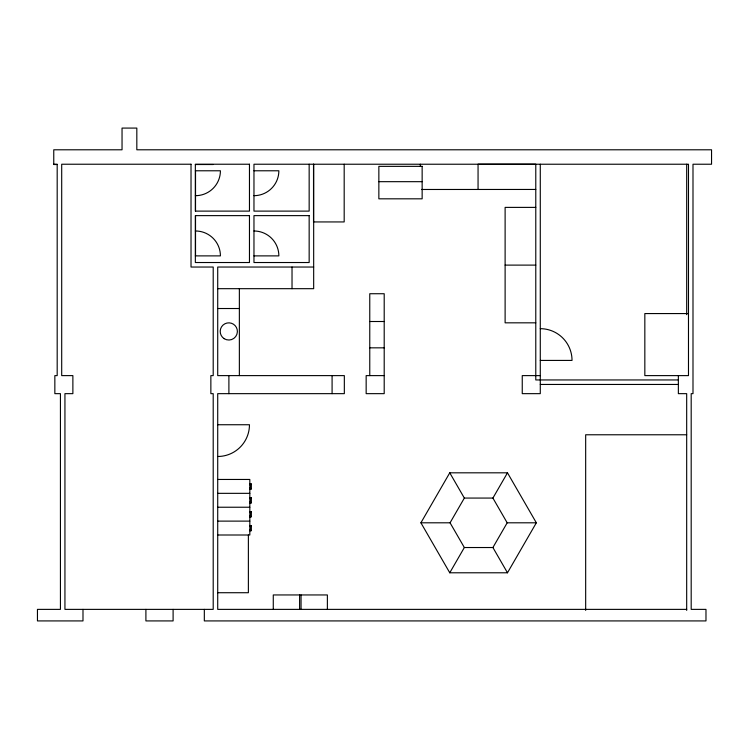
<?xml version="1.0" encoding="UTF-8"?>
<svg xmlns="http://www.w3.org/2000/svg" width="749" height="749" viewBox="0 0 749 749"><rect width="100%" height="100%" fill="white"/><g stroke="black" fill="none" stroke-linecap="round" stroke-linejoin="round"><path stroke-width="1.12" d="M420.91 522.802L449.765 472.816L507.485 472.816L536.34 522.802L507.485 572.788L449.765 572.788L420.91 522.802L450.065 522.802L464.343 498.066L449.765 472.816M449.765 572.788L464.343 547.528L492.908 547.528L507.485 572.788M536.34 522.802L507.185 522.802L492.908 498.066L507.485 472.816M492.908 547.528L507.185 522.802M53.759 164.228L57.186 164.228L57.186 375.614L54.846 375.614L54.846 393.656L60.435 393.656L60.435 609.377L37.45 609.377L37.45 620.921L82.989 620.921L82.989 609.377M57.186 164.518L53.759 164.518L53.759 149.791L122.04 149.791L122.04 128.079L136.824 128.079L136.824 149.791L711.55 149.791L711.55 164.228L692.994 164.228L692.994 393.656L691.187 393.656L691.187 609.377L705.979 609.377L705.979 620.921L204.327 620.921L204.327 609.377M195.349 164.518L213.203 164.518M195.349 170.781L220.421 170.781A24.895 24.895 0 0 1 195.526 195.676L195.349 195.676M253.967 170.781L278.862 170.781A24.895 24.895 0 0 1 253.967 195.676M378.854 181.679L422.146 181.679M421.49 189.478L535.778 189.45M535.778 207.389L505.116 207.389L505.116 322.828L535.778 322.828M195.349 230.992L195.526 230.992A24.895 24.895 0 0 1 220.421 255.886L195.349 255.886M253.967 255.886L278.862 255.886A24.895 24.895 0 0 0 253.967 230.992M505.116 265.109L535.778 265.109M313.672 267.037L217.716 267.037L217.716 375.614L344.334 375.614L344.334 393.656L217.716 393.656L217.716 609.377L686.683 609.377M217.716 288.683L313.672 288.683L313.672 164.228M217.716 308.522L239.362 308.522M688.481 313.569L644.833 313.569L644.833 375.614L688.481 375.614L688.481 164.228L253.967 164.228L253.967 211.115L309.159 211.115L309.159 164.228M369.763 321.508L384.2 321.508M369.763 347.836L384.2 347.836M540.282 360.419L572.03 360.419A31.748 31.748 0 0 0 540.282 328.671M384.2 375.614L366.158 375.614L366.158 393.656L384.2 393.656L384.2 293.73L369.763 293.73L369.763 375.614M540.282 375.614L522.25 375.614L522.25 393.656L540.282 393.656L540.282 164.228M678.36 379.949L535.778 379.949L535.778 164.19L478.059 164.19L478.059 189.478M540.282 384.452L678.36 384.452M217.716 424.739L249.464 424.739A31.748 31.748 0 0 1 217.716 456.487M686.683 434.776L585.671 434.776L585.671 610.379M217.716 479.454L249.82 479.454L249.82 535.001L217.716 535.001M249.82 483.873L251.261 483.873L251.261 489.05L249.82 489.05M249.82 484.004L251.261 484.004M249.82 484.594L250.541 484.594L250.541 488.329L249.82 488.329M249.82 484.725L250.541 484.725M249.82 488.198L250.541 488.198M249.82 488.919L251.261 488.919M217.716 493.338L249.82 493.338M249.82 497.757L251.261 497.757L251.261 502.944L249.82 502.944M249.82 497.888L251.261 497.888M464.343 498.066L492.908 498.066M249.82 498.478L250.541 498.478L250.541 502.223L249.82 502.223M249.82 498.609L250.541 498.609M249.82 502.092L250.541 502.092M249.82 502.813L251.261 502.813M217.716 507.232L249.82 507.232M249.82 511.651L251.261 511.651L251.261 516.829L249.82 516.829M249.82 511.782L251.261 511.782M249.82 512.372L250.541 512.372L250.541 516.108L249.82 516.108M249.82 512.503L250.541 512.503M249.82 515.977L250.541 515.977M249.82 516.698L251.261 516.698M217.716 521.117L249.82 521.117M249.82 525.536L251.261 525.536L251.261 530.713L249.82 530.713M249.82 525.667L251.261 525.667M249.82 526.257L250.541 526.257L250.541 529.992L249.82 529.992M249.82 526.388L250.541 526.388M249.82 529.861L250.541 529.861M249.82 530.582L251.261 530.582M217.716 592.721L248.378 592.721L248.378 535.001M450.065 522.802L464.343 547.528M686.683 164.228L686.683 314.646M686.683 610.379L686.683 393.656L678.36 393.656L678.36 375.614M420.339 164.228L420.339 166.521M344.184 164.228L344.184 221.938L313.522 221.938L313.522 164.228M332.088 375.614L332.088 393.656M327.379 609.377L327.379 594.949L273.273 594.949L273.273 609.377M301.051 594.949L301.051 609.377M299.6 594.949L299.6 609.377M292.026 267.037L292.026 288.683M239.362 288.683L239.362 375.614M228.894 375.614L228.894 393.656M195.526 170.781L195.526 211.115M195.526 215.628L195.526 255.886M173.103 609.377L173.103 620.921L145.905 620.921L145.905 609.377M191.023 164.228L61.699 164.228L61.699 375.614L72.878 375.614L72.878 393.656L64.938 393.656L64.938 609.377L213.203 609.377L213.203 393.656L210.862 393.656L210.862 375.614L213.203 375.614L213.203 267.037L191.023 267.037L191.023 164.228M249.464 164.228L195.349 164.228L195.349 211.115L249.464 211.115L249.464 164.228M422.146 166.353L378.854 166.353L378.854 198.822L422.146 198.822L422.146 166.353M249.464 215.628L195.349 215.628L195.349 262.524L249.464 262.524L249.464 215.628M309.159 215.628L253.967 215.628L253.967 262.524L309.159 262.524L309.159 215.628M224.176 338.679A8.585 8.585 0 0 0 237.377 331.826A8.585 8.585 0 0 0 224.84 323.811A8.585 8.585 0 0 0 224.176 338.679"/></g></svg>
